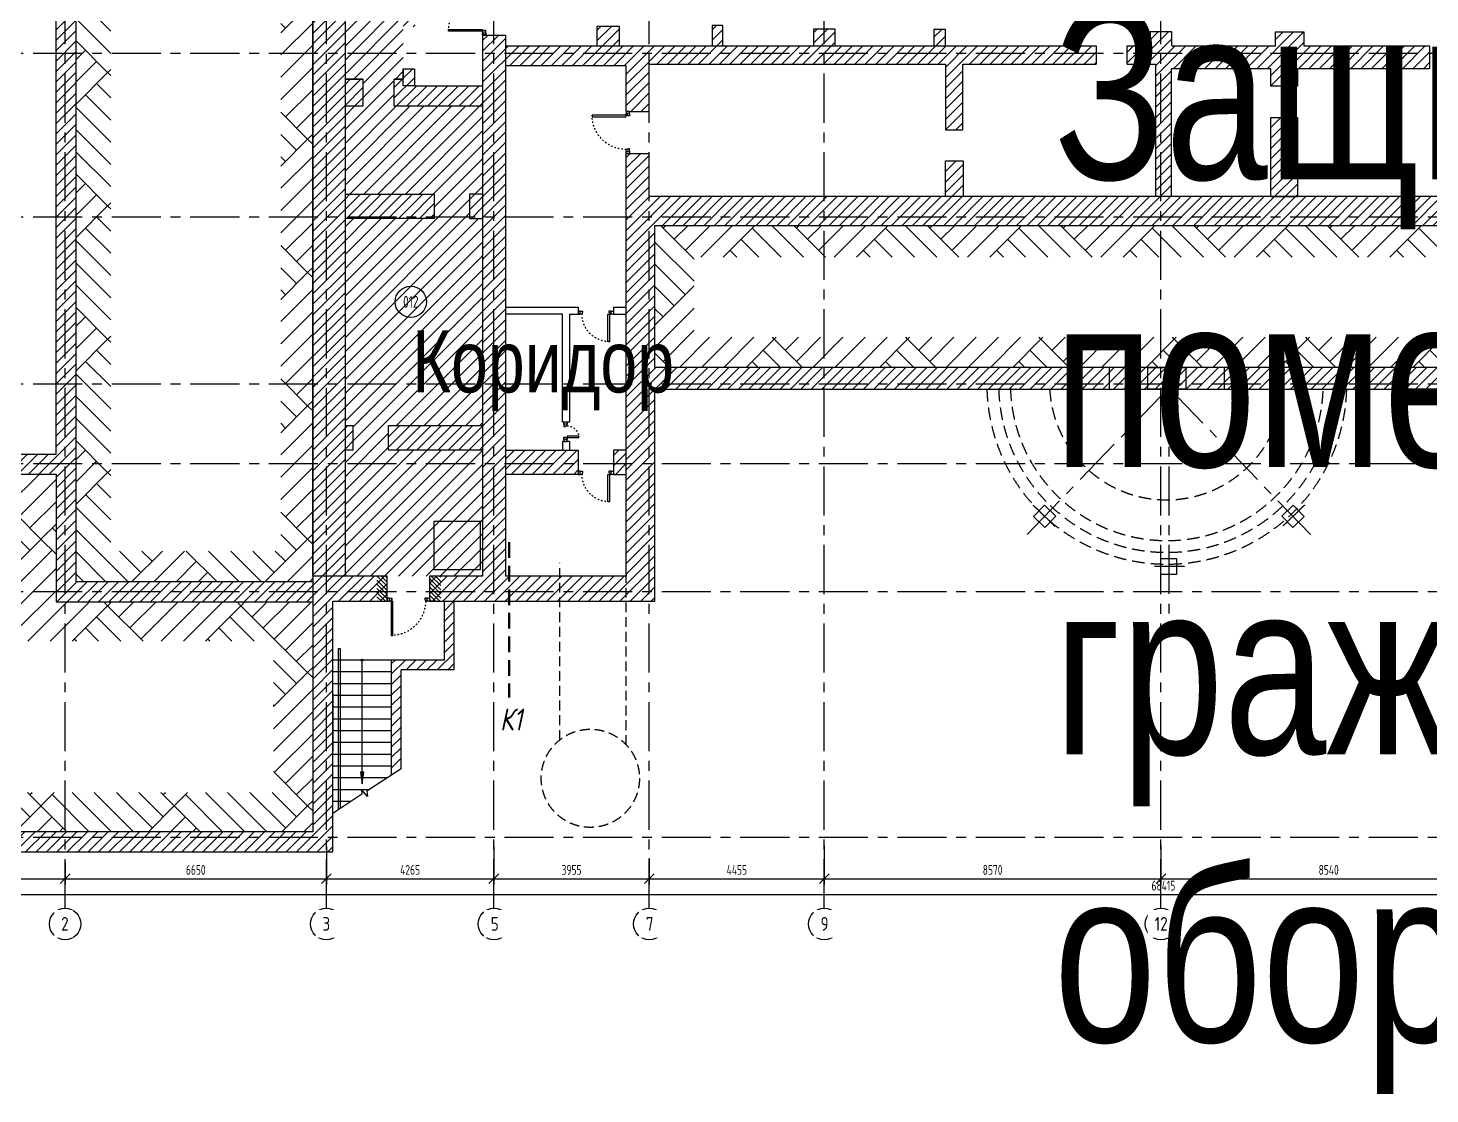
# Model space of a CAD drawing. Header units: millimetres. Extents: x -106726 to 8952771, y -150083 to 686385.
# Drawn here: x 5306 to 40993, y -126539 to -99401 of the extents above; entities that cross this region are included whole.
import ezdxf
from ezdxf import colors
from ezdxf.entities.mleader import LeaderData, LeaderLine
from ezdxf.enums import TextEntityAlignment as Align
from ezdxf.math import Vec2, Vec3

# ---------------------------------------------------------------- set-up
doc = ezdxf.new("R2018")
doc.units = ezdxf.units.MM
for name, pattern in [('ACAD_ISO03W100', [30, 12, -18]), ('CENTER', [2, 1.25, -0.25, 0.25, -0.25]), ('DASHED', [19.05, 12.7, -6.35]), ('HIDDEN', [6, 4, -2]), ('TRATTEGGIATA', [0.75, 0.5, -0.25])]:
    doc.linetypes.add(name, pattern=pattern)
doc.layers.get('Defpoints').update_dxf_attribs({"color": 8})
doc.layers.add('АР_Названия помещений', color=124, linetype='Continuous', lineweight=5, plot=False)
doc.layers.add('АР_Номер помещения', color=1, linetype='Continuous', lineweight=25)
doc.styles.add('ISOCPEUR', font='isocpeur.ttf', dxfattribs={"width": 0.7})
doc.styles.get("Standard").update_dxf_attribs({"font": 'arial.ttf'})
doc.styles.add('ГОСТ 2.304', font='isocpeur.ttf', dxfattribs={"width": 0.7})
doc.styles.add('М2', font='isocpeui.ttf', dxfattribs={"width": 0.8})
doc.dimstyles.new('СПДС', dxfattribs={"dimscale": 100, "dimtxt": 2.5, "dimasz": 2.5, "dimexe": 1.5, "dimexo": 0, "dimgap": 1, "dimtad": 1, "dimdec": 0, "dimrnd": 1, "dimtxsty": 'ГОСТ 2.304', "dimblk": 'OBLIQUE', "dimcen": 2.5, "dimdle": 1.5, "dimadec": 0, "dimazin": 2, "dimtfac": 0.75, "dimtdec": 0, "dimtmove": 1, "dimatfit": 3, "dimfxl": 1, "dimtolj": 1, "dimarcsym": 1})
pattern_1 = [(45, (331452.74, -175205.68), (-132.58252, 132.58252), [])]
pattern_2 = [(135, (346742, -175205.7), (-3394.113, 0), [2400, -2400]), (135, (347024.9, -174922.8), (-3394.113, 0), [2400, -2400]), (135, (347307.7, -174640), (-3394.113, 0), [2400, -2400]), (135, (347590.5, -174357.2), (-3394.113, 0), [2400, -2400]), (135, (347873.4, -174074.3), (-3394.113, 0), [2400, -2400]), (135, (348156.2, -173791.5), (-3394.113, 0), [2400, -2400]), (135, (348439, -173508.6), (-3394.113, 0), [2400, -2400]), (45, (345045, -173508.6), (3394.113, 0), [2400, -2400]), (45, (344762, -173225.8), (3394.113, 0), [2400, -2400]), (45, (344479.3, -172943), (3394.113, 0), [2400, -2400]), (45, (344196.4, -172660), (3394.113, 0), [2400, -2400]), (45, (343913.6, -172377.3), (3394.113, 0), [2400, -2400]), (45, (343630.7, -172094.4), (3394.113, 0), [2400, -2400]), (45, (343348, -171811.6), (3394.113, 0), [2400, -2400])]

# ---------------------------------------------------------------- blocks, each defined once
blk = doc.blocks.new('*U557')
at = {"color": 8}
for points in [[(0, 0), (0, -80), (55, -80), (55, 0), (0, 0)], [(55, -80), (55, 0), (115, 0), (115, -40), (100, -40), (100, -80), (55, -80)], [(1015, -80), (1015, 0), (955, 0), (955, -40), (970, -40), (970, -80), (1015, -80)], [(1070, 0), (1070, -80), (1015, -80), (1015, 0), (1070, 0)]]:
    blk.add_lwpolyline(points, dxfattribs=at)
blk.add_lwpolyline([(100, -80), (100, -950), (140, -950), (140, -80)], close=True, dxfattribs=at)
at = {"color": 8, "linetype": 'ACAD_ISO03W100', "ltscale": 3}
blk.add_arc((100, -80), 870, 270, 0, dxfattribs=at)
blk = doc.blocks.new('*U570')
at = {"color": 8}
for points in [[(-55, -80), (-55, 0), (-115, 0), (-115, -40), (-100, -40), (-100, -80), (-55, -80)], [(0, 0), (0, -80), (-55, -80), (-55, 0), (0, 0)], [(-1070, 0), (-1070, -80), (-1015, -80), (-1015, 0), (-1070, 0)], [(-1015, -80), (-1015, 0), (-955, 0), (-955, -40), (-970, -40), (-970, -80), (-1015, -80)]]:
    blk.add_lwpolyline(points, dxfattribs=at)
blk.add_lwpolyline([(-100, -80), (-100, -950), (-140, -950), (-140, -80)], close=True, dxfattribs=at)
at = {"color": 8, "linetype": 'ACAD_ISO03W100', "ltscale": 3}
blk.add_arc((-100, -80), 870, 180, 270, dxfattribs=at)
blk = doc.blocks.new('*U564')
at = {"color": 8}
blk.add_lwpolyline([(100, 80), (100, 950), (140, 950), (140, 80)], close=True, dxfattribs=at)
for points in [[(0, 0), (0, 80), (55, 80), (55, 0), (0, 0)], [(55, 80), (55, 0), (115, 0), (115, 40), (100, 40), (100, 80), (55, 80)], [(1015, 80), (1015, 0), (955, 0), (955, 40), (970, 40), (970, 80), (1015, 80)], [(1070, 0), (1070, 80), (1015, 80), (1015, 0), (1070, 0)]]:
    blk.add_lwpolyline(points, dxfattribs=at)
at = {"color": 8, "linetype": 'ACAD_ISO03W100', "ltscale": 3}
blk.add_arc((100, 80), 870, 0, 90, dxfattribs=at)
blk = doc.blocks.new('_Oblique')
at = {"color": 8, "linetype": 'ByBlock', "lineweight": -2}
blk.add_line((-0.5, -0.5), (0.5, 0.5), dxfattribs=at)
blk = doc.blocks.new('*D804')
at = {"color": 8, "lineweight": -2, "ltscale": 100, "transparency": 16777216}
for p, q in [((0, -120649), (0, -121209)), ((6250, -120649), (6250, -121209)), ((-150, -121059), (6400, -121059))]:
    blk.add_line(p, q, dxfattribs=at)
at = {"layer": 'Defpoints', "color": 0, "ltscale": 100, "transparency": 16777216}
for p in [(0, -120649), (6250, -120649), (6250, -121059)]:
    blk.add_point(p, dxfattribs=at)
at = {"color": 8, "lineweight": -2, "ltscale": 100, "transparency": 16777216, "xscale": 250, "yscale": 250, "zscale": 250, "rotation": 180}
blk.add_blockref('_Oblique', (0, -121059), dxfattribs=at)
at = {"color": 8, "lineweight": -2, "ltscale": 100, "transparency": 16777216, "xscale": 250, "yscale": 250, "zscale": 250}
blk.add_blockref('_Oblique', (6250, -121059), dxfattribs=at)
at = {"color": 8, "ltscale": 100, "transparency": 16777216, "insert": (3125, -120834), "char_height": 250, "attachment_point": 5, "style": 'ГОСТ 2.304'}
blk.add_mtext('\\A1;6250', dxfattribs=at)
blk = doc.blocks.new('*D805')
at = {"color": 8, "lineweight": -2, "ltscale": 100, "transparency": 16777216}
for p, q in [((12900, -120235), (12900, -121209)), ((6250, -120649), (6250, -121209)), ((6100, -121059), (13050, -121059))]:
    blk.add_line(p, q, dxfattribs=at)
at = {"layer": 'Defpoints', "color": 0, "ltscale": 100, "transparency": 16777216}
for p in [(12900, -120235), (6250, -120649), (12900, -121059)]:
    blk.add_point(p, dxfattribs=at)
at = {"color": 8, "lineweight": -2, "ltscale": 100, "transparency": 16777216, "xscale": 250, "yscale": 250, "zscale": 250, "rotation": 180}
blk.add_blockref('_Oblique', (6250, -121059), dxfattribs=at)
at = {"color": 8, "lineweight": -2, "ltscale": 100, "transparency": 16777216, "xscale": 250, "yscale": 250, "zscale": 250}
blk.add_blockref('_Oblique', (12900, -121059), dxfattribs=at)
at = {"color": 8, "ltscale": 100, "transparency": 16777216, "insert": (9575, -120834), "char_height": 250, "attachment_point": 5, "style": 'ГОСТ 2.304'}
blk.add_mtext('\\A1;6650', dxfattribs=at)
blk = doc.blocks.new('*D806')
at = {"color": 8, "lineweight": -2, "ltscale": 100, "transparency": 16777216}
for p, q in [((12900, -120235), (12900, -121209)), ((17165, -120235), (17165, -121209)), ((12750, -121059), (17315, -121059))]:
    blk.add_line(p, q, dxfattribs=at)
at = {"layer": 'Defpoints', "color": 0, "ltscale": 100, "transparency": 16777216}
for p in [(12900, -120235), (17165, -120235), (17165, -121059)]:
    blk.add_point(p, dxfattribs=at)
at = {"color": 8, "lineweight": -2, "ltscale": 100, "transparency": 16777216, "xscale": 250, "yscale": 250, "zscale": 250, "rotation": 180}
blk.add_blockref('_Oblique', (12900, -121059), dxfattribs=at)
at = {"color": 8, "lineweight": -2, "ltscale": 100, "transparency": 16777216, "xscale": 250, "yscale": 250, "zscale": 250}
blk.add_blockref('_Oblique', (17165, -121059), dxfattribs=at)
at = {"color": 8, "ltscale": 100, "transparency": 16777216, "insert": (15032, -120834), "char_height": 250, "attachment_point": 5, "style": 'ГОСТ 2.304'}
blk.add_mtext('\\A1;4265', dxfattribs=at)
blk = doc.blocks.new('*D807')
at = {"color": 8, "lineweight": -2, "ltscale": 100, "transparency": 16777216}
for p, q in [((17165, -120235), (17165, -121209)), ((21120, -120536), (21120, -121209)), ((17015, -121059), (21270, -121059))]:
    blk.add_line(p, q, dxfattribs=at)
at = {"layer": 'Defpoints', "color": 0, "ltscale": 100, "transparency": 16777216}
for p in [(17165, -120235), (21120, -120536), (21120, -121059)]:
    blk.add_point(p, dxfattribs=at)
at = {"color": 8, "lineweight": -2, "ltscale": 100, "transparency": 16777216, "xscale": 250, "yscale": 250, "zscale": 250, "rotation": 180}
blk.add_blockref('_Oblique', (17165, -121059), dxfattribs=at)
at = {"color": 8, "lineweight": -2, "ltscale": 100, "transparency": 16777216, "xscale": 250, "yscale": 250, "zscale": 250}
blk.add_blockref('_Oblique', (21120, -121059), dxfattribs=at)
at = {"color": 8, "ltscale": 100, "transparency": 16777216, "insert": (19142, -120834), "char_height": 250, "attachment_point": 5, "style": 'ГОСТ 2.304'}
blk.add_mtext('\\A1;3955', dxfattribs=at)
blk = doc.blocks.new('*D808')
at = {"color": 8, "lineweight": -2, "ltscale": 100, "transparency": 16777216}
for p, q in [((25575, -120217), (25575, -121209)), ((21120, -120536), (21120, -121209)), ((20970, -121059), (25725, -121059))]:
    blk.add_line(p, q, dxfattribs=at)
at = {"layer": 'Defpoints', "color": 0, "ltscale": 100, "transparency": 16777216}
for p in [(25575, -120217), (21120, -120536), (25575, -121059)]:
    blk.add_point(p, dxfattribs=at)
at = {"color": 8, "lineweight": -2, "ltscale": 100, "transparency": 16777216, "xscale": 250, "yscale": 250, "zscale": 250, "rotation": 180}
blk.add_blockref('_Oblique', (21120, -121059), dxfattribs=at)
at = {"color": 8, "lineweight": -2, "ltscale": 100, "transparency": 16777216, "xscale": 250, "yscale": 250, "zscale": 250}
blk.add_blockref('_Oblique', (25575, -121059), dxfattribs=at)
at = {"color": 8, "ltscale": 100, "transparency": 16777216, "insert": (23348, -120834), "char_height": 250, "attachment_point": 5, "style": 'ГОСТ 2.304'}
blk.add_mtext('\\A1;4455', dxfattribs=at)
blk = doc.blocks.new('*D809')
at = {"color": 8, "lineweight": -2, "ltscale": 100, "transparency": 16777216}
for p, q in [((25575, -120217), (25575, -121209)), ((34145, -120217), (34145, -121209)), ((25425, -121059), (34295, -121059))]:
    blk.add_line(p, q, dxfattribs=at)
at = {"layer": 'Defpoints', "color": 0, "ltscale": 100, "transparency": 16777216}
for p in [(25575, -120217), (34145, -120217), (34145, -121059)]:
    blk.add_point(p, dxfattribs=at)
at = {"color": 8, "lineweight": -2, "ltscale": 100, "transparency": 16777216, "xscale": 250, "yscale": 250, "zscale": 250, "rotation": 180}
blk.add_blockref('_Oblique', (25575, -121059), dxfattribs=at)
at = {"color": 8, "lineweight": -2, "ltscale": 100, "transparency": 16777216, "xscale": 250, "yscale": 250, "zscale": 250}
blk.add_blockref('_Oblique', (34145, -121059), dxfattribs=at)
at = {"color": 8, "ltscale": 100, "transparency": 16777216, "insert": (29860, -120834), "char_height": 250, "attachment_point": 5, "style": 'ГОСТ 2.304'}
blk.add_mtext('\\A1;8570', dxfattribs=at)
blk = doc.blocks.new('*D825')
at = {"color": 8, "lineweight": -2, "ltscale": 100, "transparency": 16777216}
for p, q in [((34145, -120217), (34145, -121209)), ((42685, -120485), (42685, -121209)), ((33995, -121059), (42835, -121059))]:
    blk.add_line(p, q, dxfattribs=at)
at = {"layer": 'Defpoints', "color": 0, "ltscale": 100, "transparency": 16777216}
for p in [(34145, -120217), (42685, -120485), (42685, -121059)]:
    blk.add_point(p, dxfattribs=at)
at = {"color": 8, "lineweight": -2, "ltscale": 100, "transparency": 16777216, "xscale": 250, "yscale": 250, "zscale": 250, "rotation": 180}
blk.add_blockref('_Oblique', (34145, -121059), dxfattribs=at)
at = {"color": 8, "lineweight": -2, "ltscale": 100, "transparency": 16777216, "xscale": 250, "yscale": 250, "zscale": 250}
blk.add_blockref('_Oblique', (42685, -121059), dxfattribs=at)
at = {"color": 8, "ltscale": 100, "transparency": 16777216, "insert": (38415, -120834), "char_height": 250, "attachment_point": 5, "style": 'ГОСТ 2.304'}
blk.add_mtext('\\A1;8540', dxfattribs=at)
blk = doc.blocks.new('*D831')
at = {"color": 8, "lineweight": -2, "ltscale": 100, "transparency": 16777216}
for p, q in [((0, -121786), (0, -121311)), ((68415, -121786), (68415, -121311)), ((-150, -121461), (68565, -121461))]:
    blk.add_line(p, q, dxfattribs=at)
at = {"layer": 'Defpoints', "color": 0, "ltscale": 100, "transparency": 16777216}
for p in [(68415, -121461), (0, -121786), (68415, -121786)]:
    blk.add_point(p, dxfattribs=at)
at = {"color": 8, "lineweight": -2, "ltscale": 100, "transparency": 16777216, "xscale": 250, "yscale": 250, "zscale": 250, "rotation": 180}
blk.add_blockref('_Oblique', (0, -121461), dxfattribs=at)
at = {"color": 8, "lineweight": -2, "ltscale": 100, "transparency": 16777216, "xscale": 250, "yscale": 250, "zscale": 250}
blk.add_blockref('_Oblique', (68415, -121461), dxfattribs=at)
at = {"color": 8, "ltscale": 100, "transparency": 16777216, "insert": (34208, -121236), "char_height": 250, "attachment_point": 5, "style": 'ГОСТ 2.304'}
blk.add_mtext('\\A1;68415', dxfattribs=at)
blk = doc.blocks.new('*U354')
at = {"color": 8, "style": 'ISOCPEUR', "width": 0.7, "flags": 1}
blk.add_attdef('КАТЕГОРИЯ', (-499, -2092), '', height=250, dxfattribs=at)
at = {"layer": 'АР_Номер помещения', "color": 8, "style": 'ISOCPEUR', "width": 0.7}
blk.add_attdef('НОМЕР_ПОМЕЩЕНИЯ', text='', height=300, dxfattribs=at).set_placement((-20284, 8672), align=Align.MIDDLE_CENTER)
blk = doc.blocks.new('*U358')
at = {"layer": 'АР_Номер помещения', "color": 8}
blk.add_circle((-16481, -1596), 400, dxfattribs=at)
at = {"color": 8, "style": 'ISOCPEUR', "width": 0.7, "flags": 1}
blk.add_attdef('КАТЕГОРИЯ', (-499, -2092), '', height=250, dxfattribs=at)
at = {"layer": 'АР_Номер помещения', "color": 8, "style": 'ISOCPEUR', "width": 0.7}
blk.add_attdef('НОМЕР_ПОМЕЩЕНИЯ', text='', height=300, dxfattribs=at).set_placement((-16481, -1596), align=Align.MIDDLE_CENTER)
blk = doc.blocks.new('*U357')
at = {"color": 8}
blk.add_lwpolyline([(-100, 80), (-100, 780), (-140, 780), (-140, 80)], close=True, dxfattribs=at)
for points in [[(-900, 0), (-900, 80), (-845, 80), (-845, 0), (-900, 0)], [(-845, 80), (-845, 0), (-785, 0), (-785, 40), (-800, 40), (-800, 80), (-845, 80)], [(-55, 80), (-55, 0), (-115, 0), (-115, 40), (-100, 40), (-100, 80), (-55, 80)], [(0, 0), (0, 80), (-55, 80), (-55, 0), (0, 0)]]:
    blk.add_lwpolyline(points, dxfattribs=at)
at = {"color": 8, "linetype": 'ACAD_ISO03W100', "ltscale": 3}
blk.add_arc((-100, 80), 700, 90, 180, dxfattribs=at)
blk = doc.blocks.new('_DotSmall')
at = {"color": 8, "linetype": 'ByBlock', "const_width": 0.5}
blk.add_lwpolyline([(-0.0625, 0, 1), (0.0625, 0, 1)], format="xyb", close=True, dxfattribs=at)
blk = doc.blocks.new('*U333')
at = {"color": 8}
for points in [[(-500, 0), (-500, -80), (-445, -80), (-445, 0), (-500, 0)], [(-445, -80), (-445, 0), (-385, 0), (-385, -40), (-400, -40), (-400, -80), (-445, -80)], [(-55, -80), (-55, 0), (-115, 0), (-115, -40), (-100, -40), (-100, -80), (-55, -80)], [(0, 0), (0, -80), (-55, -80), (-55, 0), (0, 0)]]:
    blk.add_lwpolyline(points, dxfattribs=at)
blk.add_lwpolyline([(-100, -80), (-100, -380), (-140, -380), (-140, -80)], close=True, dxfattribs=at)
at = {"color": 8, "linetype": 'ACAD_ISO03W100', "ltscale": 3}
blk.add_arc((-100, -80), 300, 180, 270, dxfattribs=at)
blk = doc.blocks.new('*U336')
h = blk.add_hatch(color=8)
h.dxf.hatch_style = 1
edge = h.paths.add_edge_path()
edge.add_arc((0, 0), 27.6, 359.64, 719.64)
h = blk.add_hatch(color=8)
h.dxf.hatch_style = 1
h.paths.add_polyline_path([(2848, -44), (2848, 44), (3148, 0)])
at = {"color": 8}
blk.add_line((3148, 0), (0, 0), dxfattribs=at)
blk.add_lwpolyline([(2848, 44), (2848, -44), (3148, 0), (2848, 44)], dxfattribs=at)
blk.add_circle((0, 0), 27.6, dxfattribs=at)

msp = doc.modelspace()

# ---------------------------------------------------------------- hatches: boundary and pattern name
at = {"ltscale": 300}
h = msp.add_hatch(dxfattribs=at)
h.set_pattern_fill('ANSI31', color=256, scale=1500)
h.set_pattern_definition(pattern_1)
h.paths.add_polyline_path([(6528.9, -92520), (17473.6, -92523.7), (17473.6, -92994.6), (17794.6, -92994.6), (17794.6, -91426.9), (17364.4, -91426.9), (17364.4, -90340.7), (16856.8, -90340.6), (16856.8, -91974.6), (6018.9, -91974.6), (6018.9, -110246.6), (-213.2, -110246.6), (-213.2, -120371.2), (13062.1, -120371.2), (13062.1, -113994.8), (14450.9, -113994.8), (14450.9, -113355.4), (12552.1, -113355.4), (12552.1, -119861.2), (296.8, -119861.2), (296.8, -110756.6), (6018.9, -110756.6), (6018.9, -114009.1), (12552.1, -114009.1), (12552.1, -113499.1), (6528.9, -113499.1), (6528.9, -110301.1)])
at = {"ltscale": 100, "transparency": 33554559}
h = msp.add_hatch(dxfattribs=at)
h.set_pattern_fill('AR-PARQ1', color=256, scale=200, angle=45, style=0)
h.set_pattern_definition(pattern_2)
h.paths.add_polyline_path([(7411.1, -93345.6), (11738.5, -93345.6), (11738.5, -112717.1), (7411.1, -112717.1)], flags=16)
h.paths.add_polyline_path([(6528.9, -92520), (12552.1, -92520), (12552.1, -113499.1), (6528.9, -113499.1)])
at = {"ltscale": 100}
h = msp.add_hatch(dxfattribs=at)
h.set_pattern_fill('ANSI31', color=256, scale=1500)
h.set_pattern_definition(pattern_1)
h.paths.add_polyline_path([(13383.3, -92520), (12900, -92520), (12900, -113355.4), (13383.3, -113355.4)])
h.paths.add_polyline_path([(12900, -92520), (12551.9, -92520), (12551.9, -113355.4), (12900, -113355.4)])
h = msp.add_hatch(dxfattribs=at)
h.set_pattern_fill('ANSI31', color=256, scale=1500)
h.set_pattern_definition(pattern_1)
h.paths.add_polyline_path([(17165, -92520), (14674.6, -92520), (14674.6, -98598.4), (14858.8, -98598.4), (14858.8, -99370.7), (14938.8, -99370.7), (15158, -99370.7), (15158, -92920.6), (16880.1, -92920.6), (16880.1, -98508.1), (16958.8, -98508.1), (17165, -98508.1)])
h.paths.add_polyline_path([(17473.6, -92520), (17165, -92520), (17165, -98508.1), (17473.6, -98508.1)])
h.paths.add_polyline_path([(16880.1, -98175.3), (16421.1, -98175.3), (16421.1, -98255.3), (16421.1, -98486.4), (16880.1, -98486.4)], flags=17)
h.paths.add_polyline_path([(15350.1, -98175.3), (15158, -98175.3), (15158, -98486.4), (15350.1, -98486.4)], flags=17)
h.paths.add_polyline_path([(20360.1, -95193.8), (19787.6, -95193.8), (19787.6, -98566.7), (20360.1, -98566.7)])
h.paths.add_polyline_path([(20360.1, -93942.6), (19787.6, -93942.6), (19787.6, -94293.8), (20360.1, -94293.8)])
h.paths.add_polyline_path([(20360.1, -99362.5), (19787.6, -99362.5), (19787.6, -99856.9), (20360.1, -99856.9)])
h.paths.add_polyline_path([(22995.3, -97088), (22724.4, -97088), (22724.4, -98434.5), (22995.3, -98434.5)])
h.paths.add_polyline_path([(23274.4, -96538), (22724.4, -96538), (22724.4, -97088), (22995.3, -97088), (23274.4, -97088)])
h.paths.add_polyline_path([(22995.3, -93942.6), (22724.4, -93942.6), (22724.4, -96538), (22995.3, -96538)])
h.paths.add_polyline_path([(22995.3, -99334.5), (22724.4, -99334.5), (22724.4, -99856.9), (22995.3, -99856.9)])
h.paths.add_polyline_path([(25851.8, -93942.6), (25298.2, -93942.6), (25298.2, -94293.8), (25851.8, -94293.8)])
h.paths.add_polyline_path([(25851.8, -95086.7), (25298.2, -95086.7), (25298.2, -98535.9), (25851.8, -98535.9)])
h.paths.add_polyline_path([(25851.8, -99430.9), (25298.2, -99430.9), (25298.2, -99856.9), (25851.8, -99856.9)])
h.paths.add_polyline_path([(28658.3, -99435.9), (28365.6, -99435.9), (28365.6, -99856.9), (28658.3, -99856.9)])
h.paths.add_polyline_path([(28658.3, -97088), (28365.6, -97088), (28365.6, -98535.9), (28658.3, -98535.9)])
h.paths.add_polyline_path([(28915.6, -96538), (28365.6, -96538), (28365.6, -97088), (28658.3, -97088), (28915.6, -97088)])
h.paths.add_polyline_path([(28658.3, -95236.2), (28365.6, -95236.2), (28365.6, -96538), (28658.3, -96538)])
h.paths.add_polyline_path([(28658.3, -93942.6), (28365.6, -93942.6), (28365.6, -94337.5), (28658.3, -94337.5)])
h.paths.add_polyline_path([(31705.2, -96538), (31155.2, -96538), (31155.2, -97088), (31705.2, -97088)])
h = msp.add_hatch(dxfattribs=at)
h.set_pattern_fill('ANSI31', color=256, scale=1500)
h.set_pattern_definition(pattern_1)
h.paths.add_polyline_path([(37783.2, -95183.1), (37059.3, -95183.1), (37059.3, -96507.2), (34426.3, -96507.2), (34426.3, -93942.6), (34145, -93942.6), (34145, -98615.4), (34426.3, -98615.4), (34426.3, -97063.2), (37059.3, -97063.2), (37059.3, -98717), (37783.2, -98717)])
h.paths.add_polyline_path([(37783.2, -93942.6), (37059.3, -93942.6), (37059.3, -94282.7), (37783.2, -94282.7)], flags=17)
h.paths.add_polyline_path([(34145, -93942.6), (33863.7, -93942.6), (33863.7, -98615.4), (34145, -98615.4)])
h.paths.add_polyline_path([(34425.9, -99497.8), (34145, -99497.8), (34145, -100040), (40983, -100040), (40983, -99856.9), (37783.2, -99856.9), (37783.2, -99497.8), (37059.3, -99497.8), (37059.3, -99856.9), (34425.9, -99856.9)])
h.paths.add_polyline_path([(34145, -99497.8), (33873.5, -99497.8), (33873.5, -99856.9), (33287.1, -99856.9), (33287.1, -100040), (34145, -100040)])
h.paths.add_polyline_path([(34145, -100040), (33287.1, -100040), (33287.1, -100323.9), (34002.5, -100323.9), (34002.4, -103691), (34145, -103691)])
h.paths.add_polyline_path([(40983, -100040), (34145, -100040), (34145, -103691), (34402.2, -103691), (34402.2, -100436.4), (36938.5, -100436.4), (36938.5, -100877.2), (37617.6, -100877.2), (37617.6, -100436.4), (40983, -100436.4)])
h.paths.add_polyline_path([(37617.6, -101681.5), (36938.5, -101684.1), (36938.5, -103693.6), (37617.6, -103691)])
h.paths.add_polyline_path([(32493.8, -100040), (25575, -100040), (25575, -100323.9), (28658.3, -100323.9), (28658.3, -101992), (29102.9, -101992), (29102.9, -100323.8), (32493.8, -100323.9)])
h.paths.add_polyline_path([(32493.8, -99856.9), (25575, -99856.9), (25575, -100040), (32493.8, -100040)])
h.paths.add_polyline_path([(29106.8, -102783.3), (28658.3, -102783.3), (28658.3, -103690.9), (29106.8, -103690.9)])
h.paths.add_polyline_path([(25575, -100040), (21120, -100040), (21120, -100323.9), (25575, -100323.9)])
h.paths.add_polyline_path([(25575, -99856.9), (25562.7, -99856.9), (21120, -99856.9), (21120, -100040), (25575, -100040)])
h.paths.add_polyline_path([(18996.2, -100040), (18996.2, -100363.9), (20534.6, -100363.9), (20534.6, -101522.2), (20614.6, -101522.2), (21114.3, -101522.2), (21114.3, -100323.9), (21114.4, -100040)])
h.paths.add_polyline_path([(18996.2, -100040), (17463.7, -100040), (17463.7, -100363.9), (18996.2, -100363.9)])
h.paths.add_polyline_path([(18996.2, -99856.9), (17463.7, -99856.9), (17463.7, -100040), (18996.2, -100040)])
h.paths.add_polyline_path([(17165, -99579.1), (16878.8, -99579.1), (16878.8, -100040), (17165, -100040)])
h.paths.add_polyline_path([(17463.7, -99579.1), (17165, -99579.1), (17165, -100040), (17463.7, -100040)])
h.paths.add_polyline_path([(17463.7, -100040), (17165, -100040), (17165, -113355.4), (17463.7, -113355.4)])
h.paths.add_polyline_path([(17165, -100040), (16878.8, -100040), (16878.8, -113355.4), (17165, -113355.4)])
h.paths.add_polyline_path([(21120, -99856.9), (18996.2, -99856.9), (18996.2, -100040), (21120, -100040)])
h = msp.add_hatch(dxfattribs=at)
h.set_pattern_fill('ANSI31', color=256, scale=2000)
h.set_pattern_definition([(45, (346742, -175205.68), (-176.7767, 176.7767), [])])
h.paths.add_polyline_path([(14483.4, -110146.2), (14483.4, -109526.9), (16878.8, -109526.9), (16878.8, -110146.2)], flags=16)
h.paths.add_polyline_path([(13583.4, -110146.2), (13383.5, -110146.2), (13383.5, -113355.5), (16878.8, -113355.5), (16883.5, -104248.5), (16546.1, -104248), (16546.1, -103630.1), (16872.7, -103630.1), (16878.9, -101393), (14623.7, -101393.1), (14623.7, -100704.2), (14858.8, -100704.2), (14858.8, -98598.4), (13383.4, -98598.4), (13383.4, -100704.2), (13830.8, -100704.2), (13830.8, -101393), (13383.5, -101393), (13383.5, -103629.7), (15646.1, -103629.7), (15646.1, -104248), (13383.5, -104248), (13383.5, -109526.9), (13583.4, -109526.9)])
h = msp.add_hatch(dxfattribs=at)
h.set_pattern_fill('ANSI31', color=256, scale=1500)
h.set_pattern_definition(pattern_1)
h.paths.add_polyline_path([(15139.6, -100441.8), (14858.8, -100441.8), (14858.8, -100870.7), (15139.6, -100870.7)])
h.paths.add_polyline_path([(16878.8, -100870.7), (15139.6, -100870.7), (14858.8, -100870.7), (14858.8, -100704.2), (14623.7, -100704.2), (14623.7, -101393.1), (16878.8, -101393)])
h.paths.add_polyline_path([(13830.8, -100704.2), (13383.4, -100704.2), (13383.4, -101393), (13830.8, -101393)])
h = msp.add_hatch(dxfattribs=at)
h.set_pattern_fill('ANSI31', color=256, scale=1500)
h.set_pattern_definition(pattern_1)
h.paths.add_polyline_path([(21114.3, -102593.2), (20534.6, -102593.2), (20534.6, -104210), (21120, -104210), (21120, -103690.9), (21114.3, -103690.9)])
h.paths.add_polyline_path([(21120, -104210), (20534.6, -104210), (20534.6, -113355.4), (15521.9, -113355.4), (15521.9, -113994.8), (21120, -113994.8)])
h.paths.add_polyline_path([(25575, -103690.9), (21120, -103690.9), (21120, -104210), (25575, -104210)])
h.paths.add_polyline_path([(25575, -104210), (21120, -104210), (21120, -113994.8), (21265.7, -113994.8), (21265.7, -108591.2), (47582.5, -108591.2), (47595.1, -108040.6), (21265.7, -108040.6), (21265.7, -104426), (25575, -104426)])
h.paths.add_polyline_path([(51541.2, -103691), (32493.8, -103691), (32493.8, -103691), (28853.4, -103691), (28856.5, -103690.9), (28862.5, -103690.9), (28845.5, -103690.9), (25575, -103690.9), (25575, -104210), (51541.2, -104210)])
h.paths.add_polyline_path([(28408.8, -103690.9), (28857.3, -103690.9)], flags=16)
h.paths.add_polyline_path([(51541.2, -104210), (25575, -104210), (25575, -104426), (51541.2, -104426)])
h = msp.add_hatch(dxfattribs=at)
h.set_pattern_fill('ANSI31', color=256, scale=1500)
h.set_pattern_definition(pattern_1)
h.paths.add_polyline_path([(15646.1, -103629.7), (13383.4, -103629.7), (13383.4, -104248), (15646.1, -104248)])
h.paths.add_polyline_path([(16878.8, -103630.1), (16546.1, -103630.1), (16546, -104248.3), (16878.8, -104248.3)])
h.paths.add_polyline_path([(14483.4, -109526.9), (14483.4, -110146.2), (16878.8, -110146.2), (16878.8, -109526.9)])
h.paths.add_polyline_path([(13583.4, -110146.2), (13583.4, -109526.9), (13383.4, -109526.9), (13383.4, -110146.2)])
at = {"ltscale": 100, "transparency": 33554559}
h = msp.add_hatch(dxfattribs=at)
h.set_pattern_fill('AR-PARQ1', color=256, scale=200, angle=45, style=0)
h.set_pattern_definition(pattern_2)
h.paths.add_polyline_path([(47085.1, -104426), (21265.7, -104426), (21265.7, -108040.6), (47085.1, -108040.6)])
h.paths.add_polyline_path([(46085.1, -105232.3), (46085.1, -107273.7), (22265.7, -107273.7), (22265.7, -105232.3)], flags=16)
at = {"ltscale": 100}
h = msp.add_hatch(dxfattribs=at)
h.set_pattern_fill('ANSI31', color=256, scale=1500)
h.set_pattern_definition([(45, (335114.63, -181721.75), (-132.58252, 132.58252), [])])
h.paths.add_polyline_path([(19308, -110145.7), (17463.7, -110145.7), (17463.7, -110764.1), (19308, -110764.1)])
h.paths.add_polyline_path([(20540.7, -110146.2), (20208, -110146.2), (20207.9, -110764.4), (20540.7, -110764.4)])
at = {"ltscale": 100, "transparency": 33554559}
h = msp.add_hatch(dxfattribs=at)
h.set_pattern_fill('AR-PARQ1', color=256, scale=200, angle=45, style=0)
h.set_pattern_definition(pattern_2)
h.paths.add_polyline_path([(11552.1, -118861.2), (1296.8, -118861.2), (1296.8, -111756.6), (5018.9, -111756.6), (5018.9, -115009.1), (11552.1, -115009.1)], flags=16)
h.paths.add_polyline_path([(12552.1, -119861.2), (296.8, -119861.2), (296.8, -110756.6), (6018.9, -110756.6), (6018.9, -114009.1), (12552.1, -114009.1)])
at = {"ltscale": 100}
h = msp.add_hatch(dxfattribs=at)
h.set_pattern_fill('ANSI31', color=256, scale=600, angle=-90)
h.set_pattern_definition([(315, (104832.25, 733627.89), (53.0330086, 53.0330086), [])])
h.paths.add_polyline_path([(15521.9, -113994.8), (15521.9, -113355.4), (15813.5, -113355.4), (15813.5, -113994.8)])
h.paths.add_polyline_path([(14185, -113994.8), (14185, -113355.4), (14450.9, -113355.4), (14450.9, -113994.8)])
h = msp.add_hatch(dxfattribs=at)
h.set_pattern_fill('ANSI31', color=256, scale=1500)
h.set_pattern_definition([(45, (298777.14, -185096.67), (-132.58252, 132.58252), [])])
h.paths.add_polyline_path([(14553.4, -118420.8), (14803.4, -118257.5), (14803.4, -115744.8), (16153.4, -115744.8), (16153.4, -113994.8), (15903.4, -113994.8), (15903.4, -115494.8), (14553.4, -115494.8)])

# ---------------------------------------------------------------- linework, layer by layer
at = {"linetype": 'CENTER', "ltscale": 1000}
for p, q in [((17165, -121811.3), (17165, -87503.8)), ((21120, -121811.3), (21120, -87503.8)), ((25575, -121811.3), (25575, -87503.8)), ((34145, -121811.3), (34145, -87503.8)), ((6250, -121811.3), (6250, -87927.3)), ((12900, -121811.3), (12900, -92428.7)), ((-12563.8, -100040), (71033.4, -100040)), ((-12563.8, -104210), (71033.4, -104210)), ((-12563.8, -108460), (71033.4, -108460)), ((34345, -108560), (30739.7, -112293.4)), ((34345, -108560), (34345, -114692.1)), ((34345, -108560), (37950.3, -112293.4)), ((-12563.8, -110490), (71033.4, -110490)), ((-12563.8, -113750), (71033.4, -113750)), ((-12563.8, -120000), (71033.4, -120000))]:
    msp.add_line(p, q, dxfattribs=at)
at = {"ltscale": 100}
for p, q in [((37783.2, -99856.9), (40983, -99856.9)), ((40983, -99856.9), (40983, -100436.4)), ((14858.8, -100441.8), (15139.6, -100441.8)), ((14858.8, -100870.7), (14858.8, -100441.8)), ((15139.6, -100441.8), (15139.6, -100870.7)), ((36938.5, -100436.4), (34402.2, -100436.4)), ((34402.2, -100436.4), (34402.2, -103691)), ((36938.5, -100877.2), (36938.5, -100436.4)), ((40983, -100436.4), (37617.6, -100436.4)), ((37617.6, -100436.4), (37617.6, -100877.2)), ((13383.4, -100704.2), (13830.8, -100704.2)), ((13830.8, -100704.2), (13830.8, -101393)), ((14623.7, -101393.1), (14623.7, -100704.2)), ((14623.7, -100704.2), (14858.8, -100704.2)), ((15139.6, -100870.7), (14858.8, -100870.7)), ((37617.6, -100877.2), (36938.5, -100877.2)), ((13830.8, -101393), (13383.4, -101393)), ((16876.1, -101393), (14623.7, -101393.1)), ((21265.7, -108040.6), (21265.7, -104426)), ((21265.7, -104426), (50990.4, -104426)), ((19308.6, -106506), (19308.6, -106686)), ((20208.6, -106506.2), (20208.6, -106686)), ((47085.1, -108040.6), (21265.7, -108040.6)), ((32839.3, -108591.2), (32839.3, -108040.6)), ((35750.4, -108040.6), (35750.4, -108591.2)), ((13583.4, -109526.9), (13383.4, -109526.9)), ((16878.8, -109526.9), (14483.4, -109526.9)), ((13583.4, -110146.2), (13383.4, -110146.2)), ((16878.8, -110146.2), (14483.4, -110146.2)), ((17463.7, -110145.7), (19308, -110145.7)), ((19308, -110145.7), (19308, -110764.1)), ((20534.6, -110146.2), (20208, -110146.2)), ((20208, -110146.2), (20208, -110764.1)), ((19308, -110764.1), (17463.7, -110764.1)), ((20208, -110764.1), (20540.7, -110764.6)), ((14450.9, -113994.8), (14450.9, -113355.4)), ((15521.9, -113355.4), (15521.9, -113994.8)), ((13062.1, -120371.2), (13062.1, -113994.8)), ((13062.1, -113994.8), (14450.9, -113994.8)), ((15521.9, -113994.8), (19248.9, -113994.8)), ((15903.4, -115494.8), (15903.4, -113994.8)), ((16153.4, -115744.8), (16153.4, -113994.8)), ((15903.4, -115494.8), (14553.4, -115494.8)), ((14553.4, -115494.8), (14553.4, -118420.8)), ((16153.4, -115744.8), (14803.4, -115744.8)), ((14803.4, -118257.5), (14803.4, -115744.8)), ((-213.2, -120371.2), (13062.1, -120371.2))]:
    msp.add_line(p, q, dxfattribs=at)
at = {"linetype": 'CENTER', "ltscale": 0.5}
for p, q in [((30892.2, -111551), (31445.8, -112085.6)), ((37797.8, -111551), (37244.2, -112085.6)), ((34751, -113110), (33981.4, -113110))]:
    msp.add_line(p, q, dxfattribs=at)
at = {"linetype": 'HIDDEN', "lineweight": 50, "ltscale": 100}
msp.add_line((17556.8, -112492.8), (17556.8, -116441.5), dxfattribs=at)
at = {"linetype": 'TRATTEGGIATA', "ltscale": 500}
for p, q in [((18842, -117524.1), (18842, -113015.4)), ((20534.6, -117650.3), (20534.6, -113035.3))]:
    msp.add_line(p, q, dxfattribs=at)
at = {"ltscale": 100}
for points in [[(-213.2, -120371.2), (-213.2, -110246.6), (6018.9, -110246.6), (6018.9, -91974.6), (16856.8, -91974.6)], [(12552.1, -113499.1), (6528.9, -113499.1), (6528.9, -92520), (17473, -92520)], [(12551.9, -101184.6), (12551.9, -92523.6)], [(13383.3, -100508.8), (13383.3, -92523.6)], [(13830.8, -100704.2), (13383.4, -100704.2), (13383.4, -98598.4)], [(34425.9, -99856.9), (34425.9, -99497.8), (33873.5, -99497.8), (33873.5, -99856.9)], [(37059.3, -99856.9), (37059.3, -99497.8), (37783.2, -99497.8), (37783.2, -99856.9)], [(16878.8, -99579.1), (16878.8, -113355.4)], [(16878.8, -99579.1), (17463.7, -99579.1), (17463.7, -113355.4)], [(17461.4, -99856.9), (18025.2, -99856.9)], [(18025.2, -99856.9), (32493.8, -99856.9), (32493.8, -100323.9)], [(33287.1, -100323.9), (33287.1, -99856.9), (33873.5, -99856.9)], [(34425.9, -99856.9), (37059.3, -99856.9)], [(12552.1, -113355.4), (12551.9, -100441.8)], [(13383.5, -113258), (13383.5, -113355.4), (13383.4, -100441.8)], [(14858.8, -100441.8), (14858.8, -100704.2)], [(18025.2, -100363.9), (17463.7, -100363.9)], [(20534.6, -101522.2), (20534.6, -100363.9), (18025.2, -100363.9)], [(21114.3, -101522.2), (21114.3, -100323.9), (28658.3, -100323.9), (28658.3, -101992), (29102.9, -101992), (29102.9, -101992), (29102.9, -100323.9)], [(50990.4, -100436.4), (50990.4, -103691.1), (21114.3, -103690.9), (21114.3, -102593.2)], [(29102.9, -100323.9), (32493.8, -100323.9)], [(33287.1, -100323.9), (34002.5, -100323.9), (34002.4, -103691.1)], [(14858.8, -100704.2), (14623.7, -100704.2)], [(15139.6, -100870.7), (16878.8, -100870.7)], [(20534.6, -101522.2), (21114.3, -101522.2)], [(20534.6, -113355.4), (20534.6, -102593.2)], [(20534.6, -102593.2), (21114.3, -102593.2)], [(13398.1, -103629.7), (13383.4, -103629.7), (15646.1, -103629.7), (15646.1, -104248), (13383.4, -104248.1)], [(16878.8, -103630.1), (16546.1, -103630.1), (16546.1, -104248), (16878.8, -104248.5)], [(17463.7, -106505.7), (19308.6, -106506)], [(18909.2, -109428.9), (18909.2, -106686), (17463.7, -106686)], [(19089.1, -106686), (19308.6, -106686)], [(19089.2, -106686), (19089.2, -109428.9)], [(20208.6, -106506.2), (20534.6, -106506.2)], [(20208.6, -106686), (20534.6, -106686)], [(19248.9, -113994.8), (21265.7, -113994.8), (21265.7, -108591.2), (36028.8, -108591.2)], [(33810.3, -108591.2), (34779.4, -108591.2)], [(35750.4, -108591.2), (47085.1, -108591.2), (47085.1, -113994.8), (55135.7, -113994.8), (55135.7, -116606.8)], [(13583.4, -110146.2), (13583.4, -109526.9)], [(14483.4, -110146.2), (14483.4, -109526.9)], [(18909.1, -109428.9), (19089.2, -109428.9)], [(18909.1, -109928.9), (18909.1, -110145.7)], [(19089.1, -109928.9), (18909.1, -109928.9)], [(19089.1, -109928.9), (19089.1, -110145.7)], [(12552.1, -119861.2), (296.8, -119861.2), (296.8, -110756.6), (6018.9, -110756.6), (6018.9, -114009.1), (12552.1, -114009.1), (12552.1, -119861.2)], [(14450.9, -113355.4), (12552.1, -113355.4), (12552.1, -114009.1)], [(16878.8, -113355.4), (15521.9, -113355.4)], [(20534.6, -113268.8), (20534.6, -113355.4), (17463.7, -113355.4)], [(13208.2, -119299.4), (13208.2, -115194.4), (13252.6, -115194.4), (13252.6, -119270.4)], [(14553.4, -115494.8), (13062.1, -115494.8)], [(14553.4, -115794.8), (14553.4, -115794.8), (13062.1, -115794.8)], [(14553.4, -115794.8), (14553.4, -116094.8), (13062.1, -116094.8)], [(14553.4, -116094.8), (14553.4, -116394.8), (13062.1, -116394.8)], [(13062.1, -116355.3), (13062.1, -117807.7)], [(14553.4, -116394.8), (14553.4, -116694.8), (13062.1, -116694.8)], [(14553.4, -116694.8), (14553.4, -116994.8), (13062.1, -116994.8)], [(14553.4, -116994.8), (14553.4, -117294.8), (13062.1, -117294.8)], [(14553.4, -117294.8), (14553.4, -117594.8), (13062.1, -117594.8)], [(14553.4, -117594.8), (14553.4, -117894.8), (13062.1, -117894.8)], [(14553.4, -117894.8), (14553.4, -118194.8), (13062.1, -118194.8)], [(14553.4, -118194.8), (14553.4, -118420.8)], [(14440.1, -118494.8), (13062.1, -118494.8)], [(13980.7, -118794.8), (13062.1, -118794.8)], [(13521.4, -119094.8), (13062.1, -119094.8)]]:
    msp.add_lwpolyline(points, dxfattribs=at)
for points in [[(6528.9, -92520), (12552.1, -92520), (12552.1, -113499.1), (6528.9, -113499.1)], [(20360.1, -99362.5), (19787.6, -99362.5), (19787.6, -99856.9), (20360.1, -99856.9)], [(22995.3, -99334.5), (22724.4, -99334.5), (22724.4, -99856.9), (22995.3, -99856.9)], [(25851.8, -99430.9), (25298.2, -99430.9), (25298.2, -99856.9), (25851.8, -99856.9)], [(28658.3, -99435.9), (28365.6, -99435.9), (28365.6, -99856.9), (28658.3, -99856.9)], [(36938.5, -101681.5), (37617.6, -101681.5), (37617.6, -103696.2), (36938.5, -103696.2)], [(28658.3, -102783.3), (29106.8, -102783.3), (29106.8, -103690.9), (28658.3, -103690.9)], [(33810.3, -108040.6), (34779.4, -108040.6), (34779.4, -108591.2), (33810.3, -108591.2)], [(31467.1, -111828.1), (31179.4, -111550.2), (30901.5, -111837.9), (31189.3, -112115.8)], [(37222.9, -111828.1), (37510.7, -111550.2), (37788.5, -111837.9), (37500.8, -112115.8)], [(15639.9, -113187), (16825, -113187), (16825, -111961.2), (15639.9, -111961.2)], [(34145, -112910), (34545, -112910), (34545, -113310), (34145, -113310)]]:
    msp.add_lwpolyline(points, close=True, dxfattribs=at)
msp.add_lwpolyline([(14803.4, -118257.5), (13929.7, -118828.1), (13943.5, -118966.9), (13795.7, -118785.6), (13804.7, -118909.8), (13062.1, -119394.8)])
at = {"linetype": 'TRATTEGGIATA', "ltscale": 500}
msp.add_circle((19620, -118502.4), 1250, dxfattribs=at)
at = {"ltscale": 0.5}
for centre in [(6250, -122211.3), (12900, -122211.3), (17165, -122211.3), (21120, -122211.3), (25575, -122211.3), (34145, -122211.3)]:
    msp.add_circle(centre, 400, dxfattribs=at)
at = {"linetype": 'DASHED', "ltscale": 25}
for centre, radius, start, end in [((34295, -108467.9), 4582, 181.54306, 358.45694), ((34295, -108467.9), 4282, 181.65119, 358.74932), ((34295, -108467.9), 3982, 181.5138, 358.22439), ((34286.5, -108436.6), 2976.6, 182.97805, 357.02195)]:
    msp.add_arc(centre, radius, start, end, dxfattribs=at)

# ---------------------------------------------------------------- block references
for name, p, xscale, rotation in [('*U557', (16958.8, -99578.1), -1, 270), ('*U570', (20614.6, -101522.2), -1, 270), ('*U357', (20208.6, -106606), -1, 180), ('*U333', (18946.8, -109928.9), -1.000000000000002, 90), ('*U357', (20208, -110684.1), -1, 180), ('*U564', (14451.9, -113914.8), -1, 180)]:
    msp.add_blockref(name, p, dxfattribs=dict(xscale=xscale, rotation=rotation))
ref = msp.add_blockref('*U358', (31530.2, -104775.5))
ref.add_attrib('НОМЕР_ПОМЕЩЕНИЯ', '012', dxfattribs={"layer": 'АР_Номер помещения', "color": 8, "height": 300, "style": 'ISOCPEUR', "width": 0.7}).set_placement((15049.6, -106371.2), align=Align.MIDDLE_CENTER)
lines = msp.add_mtext('\\W0.8000;Коридор', dxfattribs={"layer": 'АР_Названия помещений', "color": 8, "insert": (15090, -107101.2), "char_height": 1576.782, "width": 926.94, "attachment_point": 1})
ref.add_attrib('ИМЯ_ПОМЕЩЕНИЯ', '', (15090, -107101.2), dxfattribs={"flags": 104}).embed_mtext(lines)
at = {"ltscale": 75, "rotation": 270}
msp.add_blockref('*U336', (13809.2, -115494.8), dxfattribs=at)

# ---------------------------------------------------------------- texts
at = {"ltscale": 10, "style": 'М2', "width": 0.8}
msp.add_text('К1', height=560, dxfattribs=at).set_placement((17318.5, -117285.6))

# ---------------------------------------------------------------- dimensions: what is measured, and where the dimension line sits
at = {"ltscale": 100}
for base, p1, p2, picture, middle in [((12900, -121058.6), (6250, -120648.7), (12900, -120234.8), '*D805', (9575, -120833.6)), ((17165, -121058.6), (12900, -120234.8), (17165, -120234.8), '*D806', (15032.5, -120833.6)), ((21120, -121058.6), (17165, -120234.8), (21120, -120535.6), '*D807', (19142.5, -120833.6)), ((25575, -121058.6), (21120, -120535.6), (25575, -120216.8), '*D808', (23347.5, -120833.6)), ((34145, -121058.6), (25575, -120216.8), (34145, -120216.8), '*D809', (29860, -120833.6)), ((42685, -121058.6), (34145, -120216.8), (42685, -120484.7), '*D825', (38415, -120833.6)), ((6250, -121058.6), (0, -120648.7), (6250, -120648.7), '*D804', (3125, -120833.6))]:
    dim = msp.add_linear_dim(base=base, p1=p1, p2=p2, dimstyle='СПДС', override={"dimclrd": 8, "dimclre": 8, "dimclrt": 8}, dxfattribs=at)
    dim.commit()
    dim.dimension.update_dxf_attribs({"geometry": picture, "text_midpoint": middle})

# ---------------------------------------------------------------- leaders
ml = msp.add_multileader_mtext('Standard')
ml.set_content('{\\W0.8;-2,300}', color=8, style='ISOCPEUR')
ml.set_leader_properties(color=8, linetype='Continuous', lineweight=-1)
ml.set_arrow_properties(name='DOTSMALL')
ml.build(insert=Vec2(0, 0))
ml.multileader.update_dxf_attribs({"has_text_frame": 1, "text_left_attachment_type": 4, "text_right_attachment_type": 4, "dogleg_length": 100, "arrow_head_size": 180})
ctx = ml.context
ctx.base_point, ctx.char_height, ctx.arrow_head_size, ctx.landing_gap_size, ctx.plane_origin = Vec3(43950.7, -102790.7, 0), 250, 180, 50, Vec3(43869.3, -104068.9, 0)
ctx.left_attachment, ctx.right_attachment = 4, 4
notes = []
notes.append((ctx, [(0, (0, 0, 0), (0, 0), (1, 0), 1, [])]))
ctx.mtext.insert, ctx.mtext.width, ctx.mtext.defined_height, ctx.mtext.line_spacing_style, ctx.mtext.flow_direction = Vec3(44000.7, -102457.4, 0), 769.989, 343.9, 2, 5
for ctx, leaders in notes:
    for number, flags, end, landing, length, lines in leaders:
        leader = LeaderData()
        leader.index, (leader.has_last_leader_line, leader.has_dogleg_vector, leader.attachment_direction) = number, flags
        leader.last_leader_point, leader.dogleg_vector, leader.dogleg_length = Vec3(end), Vec3(landing), length
        for number, points, colour, breaks in lines:
            line = LeaderLine()
            line.index, line.vertices, line.color, line.breaks = number, Vec3.list(points), colors.encode_raw_color(colour), breaks
            leader.lines.append(line)
        ctx.leaders.append(leader)

# ---------------------------------------------------------------- next in the draw order: texts
at = {"char_height": 350, "attachment_point": 1, "line_spacing_factor": 1.149209, "style": 'ГОСТ 2.304', "bg_fill": 2}
for s, insert, width in [('{\\W0.8;2}', (6150.2, -122033.5), 114.629), ('{\\W0.8;12}', (33985.5, -122033.5), 318.218)]:
    msp.add_mtext(s, dxfattribs=dict(at, insert=insert, width=width))
for s, insert in [('{\\W0.8;3}', (12800.2, -122033.5)), ('{\\W0.8;5}', (17084.6, -122033.5)), ('{\\W0.8;7}', (21033.3, -122033.5)), ('{\\W0.8;9}', (25480.3, -122033.5))]:
    msp.add_mtext(s, dxfattribs=dict(at, insert=insert))

# ---------------------------------------------------------------- next in the draw order: block references
ref = msp.add_blockref('*U354', (51713.4, -106665.5))
lines = msp.add_mtext('\\W0.8000;Защитное помещение гражданской обороны', dxfattribs={"layer": 'АР_Названия помещений', "color": 8, "insert": (31415.5, -98860.2), "char_height": 4391.666, "width": 926.94, "attachment_point": 1})
ref.add_attrib('ИМЯ_ПОМЕЩЕНИЯ', '', (31415.5, -98860.2), dxfattribs={"flags": 104}).embed_mtext(lines)

# ---------------------------------------------------------------- next in the draw order: dimensions: what is measured, and where the dimension line sits
at = {"ltscale": 100}
dim = msp.add_linear_dim(base=(68415, -121460.7), p1=(0, -121786.3), p2=(68415, -121786.3), dimstyle='СПДС', override={"dimclrd": 8, "dimclre": 8, "dimclrt": 8}, dxfattribs=at)
dim.commit()
dim.dimension.update_dxf_attribs({"geometry": '*D831', "text_midpoint": (34207.5, -121235.7)})

doc.saveas('drawing.dxf')
